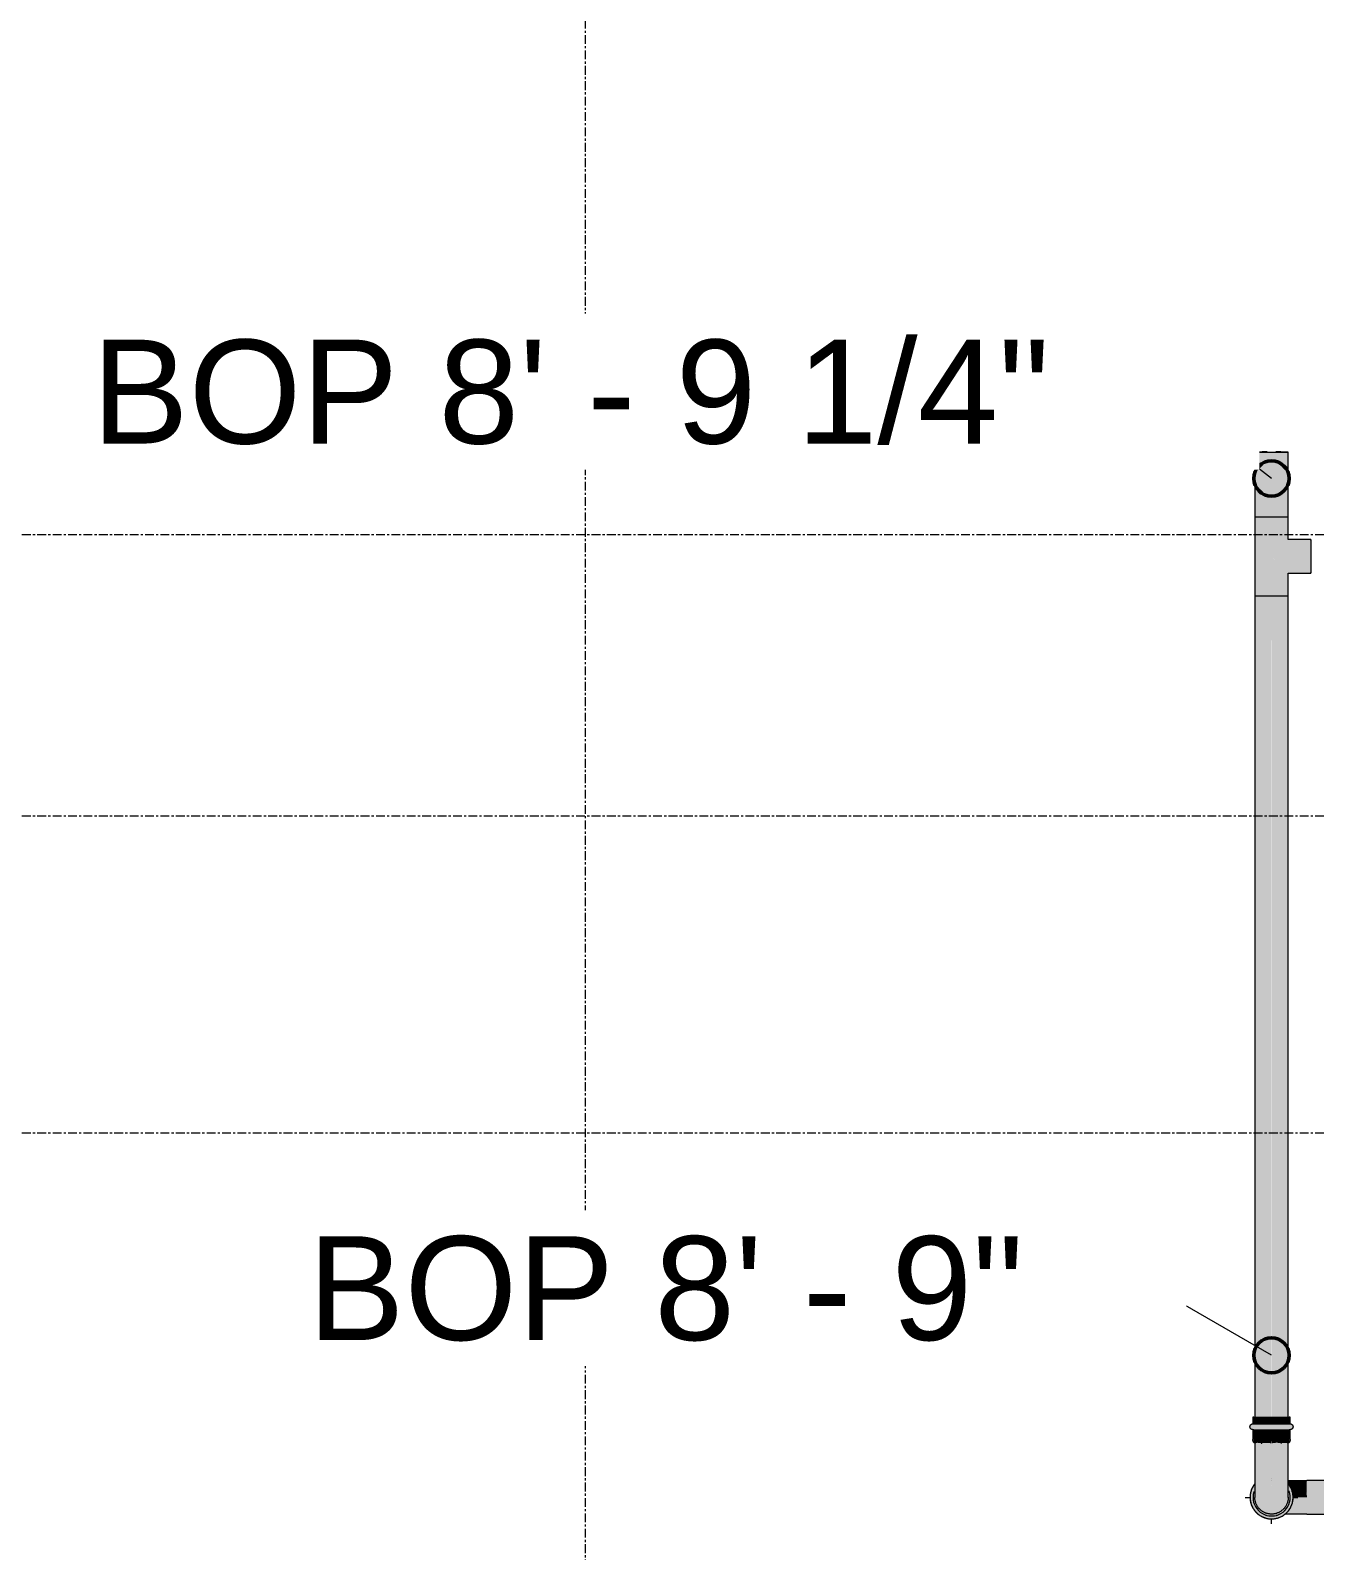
# Model space of a CAD drawing. Header units: inches. Extents: x -3679 to 241, y -496 to 1784.
# Drawn here: x -819.5 to -746.6, y 435.3 to 521.6 of the extents above; entities that cross this region are included whole.
import ezdxf

# ---------------------------------------------------------------- set-up
doc = ezdxf.new("R2010")
doc.units = ezdxf.units.IN
doc.header["$MEASUREMENT"] = 0
doc.linetypes.add('Grid Line', pattern=[0.875, 0.5, -0.125, 0.125, -0.125])
for name, color, linetype, lineweight in [('G-ANNO-DIMS', 251, 'Continuous', 9), ('P-PIPE', 1, 'Continuous', 9), ('P-PIPE-CNTR', 1, 'Continuous', 9), ('S-GRID', 8, 'Continuous', 9)]:
    doc.layers.add(name, color=color, linetype=linetype, lineweight=lineweight)
doc.styles.add('Arial_1', font='arial.ttf', dxfattribs={"height": 5.901198})

# ---------------------------------------------------------------- blocks, each defined once
blk = doc.blocks.new('Victaulic-VicPress316-Elbow 90-45deg Style P568_P571 - Standard-1200392-LOWER PARKING')
at = {"layer": 'P-PIPE'}
h = blk.add_hatch(color=256, dxfattribs=at)
h.paths.add_polyline_path([(-750.053, 438.284), (-749.95, 438.6), (-749.951, 439), (-750.124, 438.753), (-750.194, 438.523), (-750.218, 438.284), (-750.124, 438.284)], flags=0)
h.paths.add_polyline_path([(-747.795, 438.284), (-747.771, 438.284), (-747.795, 438.523), (-747.865, 438.753), (-748.051, 439), (-748.036, 438.6), (-747.933, 438.284), (-747.853, 438.284)], flags=0)
for points in [[(-747.205, 438.284), (-746.992, 438.284), (-746.996, 439.234), (-748.051, 439.225), (-748.05, 439.04), (-747.933, 438.874), (-747.881, 438.776), (-747.859, 438.734), (-747.795, 438.523), (-747.771, 438.284), (-747.251, 438.284)], [(-746.992, 438.284), (-745.936, 438.284), (-745.909, 438.604), (-745.936, 438.86), (-745.916, 439.014), (-745.91, 439.116), (-745.939, 439.187), (-745.916, 439.234), (-746.995, 439.219), (-746.992, 438.448)], [(-745.718, 438.284), (-745.721, 439.291), (-745.722, 439.291), (-745.84, 439.313), (-745.9, 439.265), (-745.938, 439.174), (-745.909, 439.1), (-745.937, 438.82), (-745.919, 438.747), (-745.919, 438.495), (-745.936, 438.284), (-745.84, 438.284)], [(-745.225, 438.284), (-745.161, 438.284), (-745.164, 439.291), (-745.721, 439.291), (-745.718, 438.284)], [(-744.832, 438.284), (-744.835, 439.291), (-744.887, 439.449), (-745.001, 439.507), (-745.094, 439.394), (-745.164, 439.291), (-745.161, 438.284), (-744.914, 438.284)], [(-744.457, 438.284), (-744.46, 439.291), (-744.835, 439.291), (-744.832, 438.284), (-744.511, 438.284)], [(-748.994, 437.06), (-748.654, 437.118), (-748.361, 437.237), (-748.135, 437.436), (-747.865, 437.814), (-747.853, 438.284), (-747.934, 438.28), (-748.137, 437.66), (-748.666, 437.276), (-749.324, 437.279), (-749.851, 437.663), (-750.053, 438.284), (-750.218, 438.284), (-750.194, 438.044), (-750.124, 437.814), (-749.822, 437.395), (-749.627, 437.237), (-749.323, 437.113)], [(-749.319, 437.276), (-748.665, 437.276), (-748.135, 437.661), (-747.933, 438.284), (-748.043, 438.28), (-748.052, 438.254), (-748.083, 438.046), (-748.116, 437.939), (-748.224, 437.725), (-748.272, 437.673), (-748.431, 437.526), (-748.545, 437.452), (-748.717, 437.38), (-748.836, 437.349), (-749.035, 437.338), (-749.226, 437.366), (-749.326, 437.393), (-749.495, 437.476), (-749.642, 437.59), (-749.762, 437.724), (-749.854, 437.878), (-749.912, 438.034), (-749.935, 438.125), (-749.95, 438.284), (-750.051, 438.284), (-749.83, 437.647), (-749.461, 437.379)], [(-748.172, 437.334), (-746.995, 437.348), (-746.992, 438.284), (-747.774, 438.28), (-747.834, 437.936), (-747.863, 437.865), (-747.865, 437.814), (-747.937, 437.684), (-747.982, 437.612), (-748.19, 437.376), (-748.242, 437.334), (-748.19, 437.334)], [(-745.915, 437.334), (-745.938, 437.393), (-745.908, 437.467), (-745.914, 437.554), (-745.918, 437.629), (-745.937, 437.747), (-745.919, 437.884), (-745.907, 438.079), (-745.936, 438.284), (-746.992, 438.284), (-746.995, 437.334), (-745.938, 437.334)], [(-745.841, 437.254), (-745.721, 437.276), (-745.718, 438.284), (-745.935, 438.28), (-745.905, 438.004), (-745.928, 437.673), (-745.914, 437.553), (-745.912, 437.437), (-745.937, 437.377), (-745.877, 437.276), (-745.852, 437.261)], [(-745.164, 437.276), (-745.162, 438.284), (-745.718, 438.284), (-745.719, 437.276)], [(-745.001, 437.06), (-744.886, 437.126), (-744.835, 437.276), (-744.832, 438.284), (-745.161, 438.284), (-745.163, 437.273), (-745.05, 437.11)], [(-744.46, 437.276), (-744.457, 438.284), (-744.832, 438.284), (-744.833, 437.276)], [(-748.247, 437.708), (-748.219, 437.738), (-748.242, 437.715), (-748.246, 437.709)]]:
    blk.add_hatch(color=256, dxfattribs=at).paths.add_polyline_path(points, flags=0)
h = blk.add_hatch(color=256, dxfattribs=at)
h.paths.add_polyline_path([(-748.042, 438.284), (-747.933, 438.284), (-748.05, 438.61), (-748.047, 438.299)], flags=0)
h.paths.add_polyline_path([(-750.051, 438.284), (-749.949, 438.286), (-749.95, 438.594), (-750.006, 438.423)], flags=0)
for p, q in [((-748.998, 439.234), (-749.003, 439.234)), ((-748.995, 439.343), (-748.997, 439.343)), ((-748.992, 439.343), (-748.994, 439.343)), ((-745.895, 439.234), (-746.996, 439.234)), ((-745.722, 439.343), (-745.94, 439.234)), ((-745.166, 439.343), (-745.722, 439.343)), ((-744.461, 439.343), (-744.837, 439.343)), ((-749.003, 437.334), (-748.998, 437.334)), ((-748.997, 437.225), (-748.995, 437.225)), ((-748.994, 437.225), (-748.992, 437.225)), ((-746.996, 437.334), (-745.892, 437.334)), ((-745.722, 437.225), (-745.94, 437.334)), ((-745.722, 437.225), (-745.166, 437.225)), ((-744.837, 437.225), (-744.461, 437.225))]:
    blk.add_line(p, q, dxfattribs=at)
at = {"layer": 'P-PIPE', "flags": 128}
for points in [[(-749.96, 439.035), (-749.989, 438.996), (-750.017, 438.956), (-750.043, 438.914), (-750.067, 438.872), (-750.09, 438.828), (-750.111, 438.784), (-750.13, 438.739), (-750.147, 438.693), (-750.163, 438.647), (-750.176, 438.6), (-750.188, 438.552), (-750.198, 438.504), (-750.206, 438.456), (-750.212, 438.408), (-750.216, 438.359), (-750.218, 438.31), (-750.218, 438.284)], [(-748.051, 439.234), (-748.008, 439.234), (-747.937, 439.234), (-747.865, 439.234), (-747.792, 439.234), (-747.718, 439.234), (-747.642, 439.234), (-747.565, 439.234), (-747.488, 439.234), (-747.409, 439.234), (-747.33, 439.234), (-747.25, 439.234), (-747.17, 439.234), (-747.09, 439.234), (-747.009, 439.234), (-746.996, 439.234)], [(-747.771, 438.284), (-747.772, 438.332), (-747.775, 438.381), (-747.78, 438.43), (-747.787, 438.478), (-747.795, 438.527), (-747.806, 438.574), (-747.819, 438.622), (-747.833, 438.668), (-747.849, 438.715), (-747.868, 438.76), (-747.887, 438.805), (-747.909, 438.849), (-747.933, 438.891), (-747.958, 438.933), (-747.985, 438.974), (-748.013, 439.014), (-748.043, 439.053)], [(-744.832, 438.284), (-744.832, 438.326), (-744.832, 438.368), (-744.832, 438.41), (-744.832, 438.452), (-744.832, 438.494), (-744.832, 438.535), (-744.832, 438.576), (-744.832, 438.617), (-744.832, 438.657), (-744.833, 438.696), (-744.833, 438.735), (-744.833, 438.773), (-744.833, 438.81), (-744.833, 438.846), (-744.833, 438.882), (-744.833, 438.916), (-744.833, 438.95), (-744.833, 438.982), (-744.833, 439.014), (-744.834, 439.044), (-744.834, 439.073), (-744.834, 439.101), (-744.834, 439.127), (-744.834, 439.152), (-744.834, 439.176), (-744.834, 439.198), (-744.835, 439.219), (-744.835, 439.238), (-744.835, 439.256), (-744.835, 439.272), (-744.835, 439.287), (-744.835, 439.3), (-744.836, 439.312), (-744.836, 439.322), (-744.836, 439.331), (-744.836, 439.339), (-744.836, 439.346), (-744.837, 439.355), (-744.848, 439.402), (-745.164, 439.365), (-745.166, 439.35), (-745.166, 439.342), (-745.166, 439.335), (-745.166, 439.327), (-745.167, 439.318), (-745.167, 439.307), (-745.167, 439.294)], [(-750.218, 438.284), (-750.217, 438.235), (-750.214, 438.186), (-750.209, 438.137), (-750.202, 438.089), (-750.194, 438.04), (-750.183, 437.993), (-750.17, 437.945), (-750.156, 437.899), (-750.139, 437.853), (-750.121, 437.807), (-750.101, 437.762), (-750.08, 437.719), (-750.056, 437.676), (-750.031, 437.634), (-750.004, 437.593), (-749.976, 437.553), (-749.946, 437.514), (-749.914, 437.477), (-749.881, 437.441), (-749.847, 437.406), (-749.811, 437.372), (-749.774, 437.341), (-749.736, 437.31), (-749.696, 437.281), (-749.655, 437.254), (-749.614, 437.228), (-749.571, 437.204), (-749.527, 437.182), (-749.483, 437.162), (-749.438, 437.143), (-749.392, 437.126), (-749.345, 437.111), (-749.298, 437.098), (-749.25, 437.087), (-749.202, 437.078), (-749.154, 437.07), (-749.105, 437.065), (-749.057, 437.062), (-749.008, 437.06), (-748.959, 437.061), (-748.91, 437.063), (-748.861, 437.067), (-748.813, 437.074), (-748.764, 437.082), (-748.716, 437.092), (-748.669, 437.104), (-748.622, 437.118), (-748.576, 437.134), (-748.53, 437.152), (-748.485, 437.171), (-748.441, 437.192), (-748.398, 437.215), (-748.356, 437.24), (-748.315, 437.266), (-748.274, 437.294), (-748.235, 437.324), (-748.198, 437.355), (-748.161, 437.388), (-748.126, 437.422), (-748.092, 437.457), (-748.06, 437.494), (-748.029, 437.532), (-748, 437.571), (-747.972, 437.611), (-747.946, 437.653), (-747.922, 437.695), (-747.899, 437.739), (-747.878, 437.783), (-747.859, 437.828), (-747.842, 437.874), (-747.826, 437.92), (-747.813, 437.967), (-747.801, 438.015), (-747.791, 438.063), (-747.783, 438.111), (-747.777, 438.159), (-747.773, 438.208), (-747.771, 438.257), (-747.771, 438.284)], [(-745.167, 437.28), (-745.167, 437.267), (-745.167, 437.255), (-745.166, 437.245), (-745.166, 437.236), (-745.166, 437.228), (-745.166, 437.221), (-745.165, 437.213), (-745.155, 437.166), (-744.838, 437.202), (-744.837, 437.217), (-744.836, 437.225), (-744.836, 437.232), (-744.836, 437.24), (-744.836, 437.249), (-744.835, 437.26), (-744.835, 437.273), (-744.835, 437.287), (-744.835, 437.302), (-744.835, 437.319), (-744.835, 437.338), (-744.834, 437.358), (-744.834, 437.379), (-744.834, 437.402), (-744.834, 437.426), (-744.834, 437.452), (-744.834, 437.479), (-744.834, 437.507), (-744.833, 437.537), (-744.833, 437.568), (-744.833, 437.599), (-744.833, 437.632), (-744.833, 437.666), (-744.833, 437.701), (-744.833, 437.737), (-744.833, 437.774), (-744.833, 437.812), (-744.833, 437.85), (-744.833, 437.889), (-744.832, 437.929), (-744.832, 437.969), (-744.832, 438.009), (-744.832, 438.051), (-744.832, 438.092), (-744.832, 438.134), (-744.832, 438.176), (-744.832, 438.218), (-744.832, 438.261), (-744.832, 438.284)], [(-748.995, 437.334), (-749.001, 437.334), (-749.003, 437.334), (-749.003, 437.334)], [(-746.996, 437.334), (-747.076, 437.334), (-747.157, 437.334), (-747.237, 437.334), (-747.317, 437.334), (-747.396, 437.334), (-747.475, 437.334), (-747.552, 437.334), (-747.629, 437.334), (-747.705, 437.334), (-747.78, 437.334), (-747.853, 437.334), (-747.925, 437.334), (-747.996, 437.334), (-748.065, 437.334), (-748.132, 437.334), (-748.198, 437.334), (-748.242, 437.334)]]:
    blk.add_lwpolyline(points, dxfattribs=at)
at = {"layer": 'P-PIPE'}
for centre, major_axis, ratio, start_param, end_param in [((-745.94, 438.284), (0, 0.95), 0.004151, 5.317863, 5.367557), ((-745.166, 438.284), (0, 1.059), 0.004151, 4.712389, 6.597345), ((-744.837, 438.284), (0, 1.059), 0.004151, 4.712389, 6.551046), ((-744.461, 438.284), (0, 1.059), 0.004151, 4.712389, 6.597345), ((-748.992, 438.284), (0, 1.059), 0.999991, 1.256643, 1.570796), ((-748.992, 438.284), (0, 1.059), 0.999991, 1.570796, 4.712389), ((-748.992, 438.284), (0, 0.95), 0.999991, 4.669048, 4.712389), ((-748.992, 438.284), (0, 0.95), 0.999991, 4.712389, 4.729247), ((-748.992, 438.284), (0, 1.059), 0.999991, 4.712389, 5.07564), ((-745.166, 438.284), (0, 1.059), 0.004151, 2.827433, 4.712389), ((-744.837, 438.284), (0, 1.059), 0.004151, 2.85003, 4.712389), ((-744.461, 438.284), (0, 1.059), 0.004151, 2.827433, 4.712389), ((-748.994, 438.284), (0, 1.059), 0.999991, 2.827433, 3.455752), ((-748.992, 438.284), (0, 0.95), 0.999991, 3.411633, 3.455752), ((-748.992, 438.284), (0, 0.95), 0.999991, 4.039017, 4.118381), ((-745.94, 438.284), (0, 0.95), 0.004151, 4.057221, 4.106915)]:
    blk.add_ellipse(centre, major_axis=major_axis, ratio=ratio, start_param=start_param, end_param=end_param, dxfattribs=at)
blk = doc.blocks.new('Victaulic-VicPress316-Elbow 90-45deg Style P568_P571 - Standard-V23-LOWER PARKING')
at = {"layer": 'P-PIPE'}
h = blk.add_hatch(color=256, dxfattribs=at)
h.paths.add_polyline_path([(-749.002, 442.129), (-749.002, 442.458), (-750.049, 442.445), (-750.167, 442.406), (-750.224, 442.294), (-750.167, 442.24), (-750.008, 442.129), (-749.234, 442.129)], flags=0)
h.paths.add_polyline_path([(-749.242, 442.179), (-749.002, 442.211), (-749.002, 442.211), (-749.203, 442.184)], flags=0)
for points in [[(-749.002, 442.458), (-749.002, 442.834), (-750.008, 442.834), (-750.008, 442.458), (-749.002, 442.458), (-749.23, 442.52)], [(-747.994, 442.458), (-747.994, 442.834), (-749.002, 442.834), (-749.002, 442.458), (-748.113, 442.458)], [(-747.994, 442.129), (-747.777, 442.294), (-747.835, 442.406), (-747.994, 442.458), (-749.002, 442.458), (-749.002, 442.129), (-747.99, 442.132)], [(-749.236, 441.573), (-749.002, 441.573), (-749.002, 442.129), (-750.008, 442.129), (-750.008, 441.573), (-749.239, 441.573)], [(-748.077, 441.573), (-747.994, 441.573), (-747.994, 442.129), (-749.002, 442.129), (-749.002, 441.573), (-748.187, 441.573)], [(-748.098, 441.355), (-747.994, 441.417), (-747.971, 441.454), (-747.994, 441.573), (-749.002, 441.573), (-748.999, 441.355), (-748.723, 441.386), (-748.391, 441.363), (-748.271, 441.378), (-748.155, 441.381), (-748.109, 441.355)], [(-749.002, 440.299), (-749.003, 441.355), (-749.323, 441.382), (-749.624, 441.365), (-749.732, 441.376), (-749.834, 441.383), (-749.905, 441.355), (-749.951, 441.378), (-749.937, 440.299), (-749.002, 440.299)], [(-748.051, 440.299), (-748.052, 441.378), (-748.109, 441.355), (-748.187, 441.384), (-748.272, 441.378), (-748.347, 441.374), (-748.464, 441.355), (-748.563, 441.371), (-748.798, 441.383), (-749.002, 441.355), (-749.001, 440.299), (-748.066, 440.299)], [(-748.999, 437.335), (-749.002, 440.299), (-749.951, 440.299), (-749.948, 438.279), (-749.914, 438.041), (-749.878, 437.931), (-749.82, 437.808), (-749.67, 437.618), (-749.566, 437.526), (-749.452, 437.452), (-749.28, 437.38), (-749.146, 437.348), (-749, 437.335)], [(-748.999, 437.335), (-748.834, 437.349), (-748.673, 437.392), (-748.505, 437.474), (-748.357, 437.588), (-748.224, 437.741), (-748.176, 437.809), (-748.086, 438.034), (-748.064, 438.118), (-748.05, 438.437), (-748.066, 440.299), (-749.002, 440.299), (-748.999, 437.348)]]:
    blk.add_hatch(color=256, dxfattribs=at).paths.add_polyline_path(points, flags=0)
h = blk.add_hatch(color=256, dxfattribs=at)
h.paths.add_polyline_path([(-749.002, 441.403), (-749.002, 441.403), (-749.106, 441.442)], flags=0)
h.paths.add_polyline_path([(-749.002, 441.355), (-749.002, 441.573), (-750.008, 441.571), (-750.031, 441.454), (-749.982, 441.394), (-749.893, 441.355), (-749.818, 441.384), (-749.54, 441.355), (-749.465, 441.372), (-749.213, 441.372), (-749.005, 441.355)], flags=0)
h = blk.add_hatch(color=256, dxfattribs=at)
h.paths.add_polyline_path([(-748.997, 437.06), (-748.997, 437.061), (-749.323, 437.113), (-749.509, 437.183), (-749.429, 437.142), (-749.19, 437.079)], flags=0)
h.paths.add_polyline_path([(-749.844, 437.424), (-750.061, 437.692), (-750.018, 437.618), (-749.849, 437.428)], flags=0)
h.paths.add_polyline_path([(-749.763, 437.597), (-749.789, 437.618), (-749.856, 437.684), (-749.836, 437.65), (-749.783, 437.612)], flags=0)
h.paths.add_polyline_path([(-750.024, 438.194), (-750.033, 438.227), (-750.051, 438.284), (-750.051, 438.279), (-750.028, 438.207)], flags=0)
h.paths.add_polyline_path([(-750.091, 438.801), (-749.951, 439.001), (-749.952, 439.031), (-750.061, 438.876)], flags=0)
h = blk.add_hatch(color=256, dxfattribs=at)
h.paths.add_polyline_path([(-748.568, 437.153), (-748.528, 437.154), (-748.525, 437.17), (-748.561, 437.156)], flags=0)
h.paths.add_polyline_path([(-748.137, 437.434), (-748.073, 437.499), (-747.933, 437.693), (-747.95, 437.689), (-748.135, 437.436)], flags=0)
h.paths.add_polyline_path([(-747.863, 437.865), (-747.824, 437.972), (-747.774, 438.284), (-747.853, 438.28), (-747.862, 437.929)], flags=0)
h.paths.add_polyline_path([(-747.912, 438.822), (-747.972, 438.943), (-748.05, 439.018), (-747.933, 438.853)], flags=0)
for p, q in [((-750.06, 442.834), (-750.06, 442.458)), ((-747.942, 442.458), (-747.942, 442.834)), ((-750.06, 442.129), (-750.06, 441.573)), ((-749.951, 441.398), (-749.951, 440.299)), ((-748.051, 440.299), (-748.051, 441.401)), ((-747.942, 441.573), (-747.942, 442.129)), ((-748.998, 439.234), (-748.999, 439.234)), ((-748.997, 439.343), (-748.998, 439.343)), ((-748.997, 439.343), (-748.997, 439.343)), ((-748.999, 437.334), (-748.998, 437.334)), ((-748.998, 437.225), (-748.997, 437.225)), ((-748.997, 437.225), (-748.997, 437.225))]:
    blk.add_line(p, q, dxfattribs=at)
at = {"layer": 'P-PIPE', "flags": 128}
for points in [[(-750.06, 442.129), (-750.067, 442.129), (-750.073, 442.13), (-750.08, 442.13), (-750.086, 442.131), (-750.093, 442.132), (-750.099, 442.134), (-750.105, 442.135), (-750.112, 442.137), (-750.118, 442.14), (-750.124, 442.142), (-750.13, 442.145), (-750.136, 442.148), (-750.142, 442.151), (-750.147, 442.154), (-750.153, 442.158), (-750.158, 442.162), (-750.163, 442.166), (-750.168, 442.17), (-750.173, 442.174), (-750.178, 442.179), (-750.182, 442.184), (-750.187, 442.189), (-750.191, 442.194), (-750.195, 442.199), (-750.198, 442.205), (-750.202, 442.21), (-750.205, 442.216), (-750.208, 442.222), (-750.211, 442.228), (-750.213, 442.234), (-750.216, 442.24), (-750.218, 442.246), (-750.219, 442.253), (-750.221, 442.259), (-750.222, 442.266), (-750.223, 442.272), (-750.224, 442.279), (-750.224, 442.285), (-750.224, 442.292), (-750.224, 442.298), (-750.224, 442.305), (-750.223, 442.311), (-750.223, 442.318), (-750.222, 442.324), (-750.22, 442.331), (-750.219, 442.337), (-750.217, 442.344), (-750.215, 442.35), (-750.212, 442.356), (-750.21, 442.362), (-750.207, 442.368), (-750.204, 442.374), (-750.2, 442.379), (-750.197, 442.385), (-750.193, 442.39), (-750.189, 442.396), (-750.185, 442.401), (-750.18, 442.406), (-750.176, 442.41), (-750.171, 442.415), (-750.166, 442.419), (-750.161, 442.423), (-750.156, 442.427), (-750.15, 442.431), (-750.145, 442.435), (-750.139, 442.438), (-750.133, 442.441), (-750.127, 442.444), (-750.121, 442.446), (-750.115, 442.449), (-750.109, 442.451), (-750.103, 442.452), (-750.096, 442.454), (-750.09, 442.455), (-750.083, 442.456), (-750.077, 442.457), (-750.07, 442.458), (-750.064, 442.458), (-750.06, 442.458)], [(-749.002, 442.458), (-749.044, 442.458), (-749.087, 442.458), (-749.129, 442.458), (-749.171, 442.458), (-749.212, 442.458), (-749.254, 442.458), (-749.295, 442.458), (-749.335, 442.458), (-749.375, 442.458), (-749.414, 442.458), (-749.453, 442.458), (-749.491, 442.458), (-749.528, 442.458), (-749.564, 442.458), (-749.6, 442.458), (-749.634, 442.458), (-749.668, 442.458), (-749.7, 442.458), (-749.731, 442.458), (-749.761, 442.458), (-749.79, 442.458), (-749.818, 442.458), (-749.844, 442.458), (-749.869, 442.458), (-749.893, 442.458), (-749.915, 442.458), (-749.935, 442.458), (-749.955, 442.458), (-749.972, 442.458), (-749.988, 442.458), (-750.003, 442.458), (-750.016, 442.458), (-750.027, 442.458), (-750.037, 442.458), (-750.045, 442.458), (-750.051, 442.458), (-750.056, 442.458), (-750.059, 442.458), (-750.06, 442.458), (-750.06, 442.458)], [(-750.06, 442.458), (-750.059, 442.458), (-750.057, 442.458), (-750.052, 442.458), (-750.046, 442.458), (-750.039, 442.458), (-750.03, 442.458), (-750.019, 442.458), (-750.006, 442.458)], [(-747.942, 442.458), (-747.943, 442.458), (-747.945, 442.458), (-747.95, 442.458), (-747.955, 442.458), (-747.963, 442.458), (-747.972, 442.458), (-747.983, 442.458), (-747.996, 442.458), (-748.01, 442.458), (-748.026, 442.458), (-748.043, 442.458), (-748.062, 442.458), (-748.082, 442.458), (-748.104, 442.458), (-748.127, 442.458), (-748.152, 442.458), (-748.178, 442.458), (-748.205, 442.458), (-748.233, 442.458), (-748.263, 442.458), (-748.294, 442.458), (-748.326, 442.458), (-748.359, 442.458), (-748.394, 442.458), (-748.429, 442.458), (-748.465, 442.458), (-748.502, 442.458), (-748.54, 442.458), (-748.578, 442.458), (-748.617, 442.458), (-748.657, 442.458), (-748.697, 442.458), (-748.738, 442.458), (-748.779, 442.458), (-748.821, 442.458), (-748.863, 442.458), (-748.905, 442.458), (-748.947, 442.458), (-748.99, 442.458), (-749.002, 442.458)], [(-747.999, 442.458), (-747.986, 442.458), (-747.975, 442.458), (-747.965, 442.458), (-747.957, 442.458), (-747.951, 442.458), (-747.946, 442.458), (-747.943, 442.458), (-747.942, 442.458), (-747.942, 442.458)], [(-747.942, 442.458), (-747.935, 442.458), (-747.929, 442.458), (-747.922, 442.457), (-747.916, 442.456), (-747.909, 442.455), (-747.903, 442.453), (-747.896, 442.452), (-747.89, 442.45), (-747.884, 442.447), (-747.878, 442.445), (-747.872, 442.442), (-747.866, 442.439), (-747.86, 442.436), (-747.855, 442.433), (-747.849, 442.429), (-747.844, 442.425), (-747.839, 442.421), (-747.833, 442.417), (-747.829, 442.413), (-747.824, 442.408), (-747.819, 442.403), (-747.815, 442.398), (-747.811, 442.393), (-747.807, 442.388), (-747.804, 442.382), (-747.8, 442.377), (-747.797, 442.371), (-747.794, 442.365), (-747.791, 442.359), (-747.789, 442.353), (-747.786, 442.347), (-747.784, 442.341), (-747.783, 442.334), (-747.781, 442.328), (-747.78, 442.321), (-747.779, 442.315), (-747.778, 442.308), (-747.778, 442.302), (-747.777, 442.295), (-747.778, 442.289), (-747.778, 442.282), (-747.778, 442.276), (-747.779, 442.269), (-747.78, 442.263), (-747.782, 442.256), (-747.783, 442.25), (-747.785, 442.243), (-747.787, 442.237), (-747.79, 442.231), (-747.792, 442.225), (-747.795, 442.219), (-747.798, 442.213), (-747.802, 442.208), (-747.805, 442.202), (-747.809, 442.197), (-747.813, 442.191), (-747.817, 442.186), (-747.822, 442.182), (-747.826, 442.177), (-747.831, 442.172), (-747.836, 442.168), (-747.841, 442.164), (-747.846, 442.16), (-747.852, 442.156), (-747.857, 442.153), (-747.863, 442.149), (-747.869, 442.146), (-747.875, 442.143), (-747.881, 442.141), (-747.887, 442.139), (-747.893, 442.136), (-747.899, 442.135), (-747.906, 442.133), (-747.912, 442.132), (-747.919, 442.131), (-747.925, 442.13), (-747.932, 442.129), (-747.938, 442.129), (-747.942, 442.129)], [(-750.015, 442.129), (-750.027, 442.129), (-750.036, 442.129), (-750.044, 442.129), (-750.051, 442.129), (-750.056, 442.129), (-750.059, 442.129), (-750.06, 442.129), (-750.06, 442.129)], [(-750.06, 442.129), (-750.059, 442.129), (-750.057, 442.129), (-750.052, 442.129), (-750.046, 442.129), (-750.039, 442.129), (-750.03, 442.129), (-750.019, 442.129), (-750.006, 442.129), (-749.992, 442.129), (-749.976, 442.129), (-749.959, 442.129), (-749.94, 442.129), (-749.92, 442.129), (-749.898, 442.129), (-749.875, 442.129), (-749.85, 442.129), (-749.824, 442.129), (-749.797, 442.129), (-749.769, 442.129), (-749.739, 442.129), (-749.708, 442.129), (-749.676, 442.129), (-749.643, 442.129), (-749.608, 442.129), (-749.573, 442.129), (-749.537, 442.129), (-749.5, 442.129), (-749.462, 442.129), (-749.424, 442.129), (-749.385, 442.129), (-749.345, 442.129), (-749.305, 442.129), (-749.264, 442.129), (-749.223, 442.129), (-749.181, 442.129), (-749.139, 442.129), (-749.097, 442.129), (-749.055, 442.129), (-749.012, 442.129), (-749.002, 442.129)], [(-749.951, 441.355), (-749.96, 441.361), (-749.968, 441.368), (-749.976, 441.376), (-749.984, 441.383), (-749.991, 441.391), (-749.998, 441.4), (-750.005, 441.408), (-750.011, 441.417), (-750.017, 441.426), (-750.023, 441.435), (-750.028, 441.445), (-750.033, 441.455), (-750.038, 441.465), (-750.042, 441.475), (-750.045, 441.485), (-750.049, 441.495), (-750.052, 441.506), (-750.054, 441.516), (-750.056, 441.527), (-750.058, 441.538), (-750.059, 441.549), (-750.06, 441.56), (-750.06, 441.571), (-750.06, 441.573)], [(-749.002, 442.129), (-748.96, 442.129), (-748.917, 442.129), (-748.875, 442.129), (-748.833, 442.129), (-748.792, 442.129), (-748.75, 442.129), (-748.709, 442.129), (-748.669, 442.129), (-748.629, 442.129), (-748.589, 442.129), (-748.551, 442.129), (-748.513, 442.129), (-748.476, 442.129), (-748.439, 442.129), (-748.404, 442.129), (-748.369, 442.129), (-748.336, 442.129), (-748.303, 442.129), (-748.272, 442.129), (-748.242, 442.129), (-748.213, 442.129), (-748.185, 442.129), (-748.159, 442.129), (-748.134, 442.129), (-748.11, 442.129), (-748.088, 442.129), (-748.067, 442.129), (-748.048, 442.129), (-748.03, 442.129), (-748.014, 442.129), (-748, 442.129), (-747.987, 442.129), (-747.975, 442.129), (-747.966, 442.129), (-747.958, 442.129), (-747.951, 442.129), (-747.946, 442.129), (-747.943, 442.129), (-747.942, 442.129), (-747.942, 442.129)], [(-747.942, 441.573), (-747.942, 441.562), (-747.943, 441.551), (-747.944, 441.54), (-747.945, 441.529), (-747.947, 441.518), (-747.95, 441.508), (-747.953, 441.497), (-747.956, 441.487), (-747.959, 441.477), (-747.963, 441.466), (-747.968, 441.456), (-747.973, 441.447), (-747.978, 441.437), (-747.984, 441.428), (-747.99, 441.419), (-747.996, 441.41), (-748.003, 441.401), (-748.01, 441.393), (-748.017, 441.385), (-748.025, 441.377), (-748.033, 441.37), (-748.041, 441.363), (-748.049, 441.356), (-748.051, 441.355)], [(-747.942, 442.129), (-747.943, 442.129), (-747.945, 442.129), (-747.95, 442.129), (-747.955, 442.129), (-747.963, 442.129), (-747.972, 442.129), (-747.983, 442.129), (-747.996, 442.129)], [(-749.951, 440.299), (-749.951, 440.218), (-749.951, 440.138), (-749.951, 440.058), (-749.951, 439.978), (-749.951, 439.898), (-749.951, 439.82), (-749.951, 439.742), (-749.951, 439.665), (-749.951, 439.589), (-749.951, 439.514), (-749.951, 439.44), (-749.951, 439.368), (-749.951, 439.297), (-749.951, 439.228), (-749.951, 439.161), (-749.951, 439.095), (-749.951, 439.032), (-749.951, 438.97), (-749.95, 438.91), (-749.95, 438.853), (-749.95, 438.798), (-749.95, 438.746), (-749.95, 438.695), (-749.95, 438.648), (-749.95, 438.603), (-749.95, 438.561), (-749.95, 438.521), (-749.95, 438.485), (-749.95, 438.451), (-749.95, 438.421), (-749.95, 438.393), (-749.95, 438.368), (-749.95, 438.347), (-749.95, 438.328), (-749.949, 438.313), (-749.949, 438.301), (-749.949, 438.292), (-749.949, 438.286), (-749.949, 438.284), (-749.949, 438.284)], [(-748.049, 438.284), (-748.049, 438.285), (-748.049, 438.29), (-748.049, 438.298), (-748.049, 438.309), (-748.049, 438.324), (-748.05, 438.341), (-748.05, 438.362), (-748.05, 438.386), (-748.05, 438.413), (-748.05, 438.443), (-748.05, 438.475), (-748.05, 438.511), (-748.05, 438.55), (-748.05, 438.591), (-748.05, 438.636), (-748.05, 438.682), (-748.05, 438.732), (-748.05, 438.784), (-748.05, 438.838), (-748.05, 438.895), (-748.05, 438.954), (-748.051, 439.015), (-748.051, 439.078), (-748.051, 439.143), (-748.051, 439.21), (-748.051, 439.279), (-748.051, 439.349), (-748.051, 439.421), (-748.051, 439.494), (-748.051, 439.569), (-748.051, 439.644), (-748.051, 439.721), (-748.051, 439.799), (-748.051, 439.877), (-748.051, 439.956), (-748.051, 440.036), (-748.051, 440.116), (-748.051, 440.196), (-748.051, 440.277), (-748.051, 440.299)], [(-749.951, 439.05), (-749.971, 439.025), (-750, 438.985), (-750.027, 438.945), (-750.052, 438.903), (-750.076, 438.86), (-750.099, 438.817), (-750.119, 438.772), (-750.138, 438.727), (-750.154, 438.681), (-750.169, 438.634), (-750.183, 438.587), (-750.194, 438.54), (-750.203, 438.491), (-750.21, 438.443), (-750.216, 438.394), (-750.219, 438.346), (-750.221, 438.297), (-750.22, 438.248), (-750.218, 438.199), (-750.213, 438.15), (-750.207, 438.102), (-750.199, 438.053), (-750.189, 438.006), (-750.177, 437.958), (-750.163, 437.911), (-750.147, 437.865), (-750.129, 437.819), (-750.11, 437.774), (-750.089, 437.73), (-750.066, 437.687), (-750.041, 437.645), (-750.014, 437.604), (-749.986, 437.564), (-749.957, 437.525), (-749.926, 437.487), (-749.893, 437.45), (-749.859, 437.415), (-749.824, 437.381), (-749.787, 437.349), (-749.749, 437.318), (-749.71, 437.289), (-749.669, 437.261), (-749.628, 437.235), (-749.586, 437.211), (-749.542, 437.188), (-749.498, 437.167), (-749.453, 437.148), (-749.407, 437.131), (-749.361, 437.115), (-749.314, 437.102), (-749.266, 437.09), (-749.218, 437.08), (-749.17, 437.072), (-749.121, 437.066), (-749.073, 437.062), (-749.024, 437.06), (-748.997, 437.06)], [(-747.873, 438.765), (-747.885, 438.793), (-747.906, 438.837), (-747.929, 438.88), (-747.954, 438.922), (-747.98, 438.963), (-748.008, 439.004), (-748.038, 439.043), (-748.051, 439.058)], [(-748.999, 437.334), (-749.037, 437.334), (-749.075, 437.337), (-749.113, 437.34), (-749.15, 437.346), (-749.188, 437.352), (-749.225, 437.361), (-749.262, 437.371), (-749.298, 437.382), (-749.334, 437.394), (-749.369, 437.409), (-749.404, 437.424), (-749.438, 437.441), (-749.471, 437.459), (-749.504, 437.479), (-749.536, 437.499), (-749.566, 437.522), (-749.596, 437.545), (-749.626, 437.569), (-749.654, 437.595), (-749.681, 437.622), (-749.707, 437.649), (-749.731, 437.678), (-749.755, 437.708), (-749.777, 437.739), (-749.799, 437.77), (-749.818, 437.803), (-749.837, 437.836), (-749.854, 437.87), (-749.87, 437.904), (-749.885, 437.939), (-749.898, 437.975), (-749.909, 438.011), (-749.919, 438.048), (-749.928, 438.085), (-749.935, 438.122), (-749.941, 438.16), (-749.945, 438.197), (-749.948, 438.235), (-749.949, 438.273), (-749.949, 438.284)], [(-748.049, 438.284), (-748.05, 438.246), (-748.052, 438.208), (-748.056, 438.17), (-748.061, 438.132), (-748.068, 438.095), (-748.076, 438.058), (-748.086, 438.021), (-748.097, 437.985), (-748.11, 437.949), (-748.124, 437.914), (-748.14, 437.879), (-748.156, 437.845), (-748.175, 437.811), (-748.194, 437.779), (-748.215, 437.747), (-748.237, 437.716), (-748.26, 437.686), (-748.285, 437.657), (-748.311, 437.629), (-748.337, 437.602), (-748.365, 437.576), (-748.394, 437.551), (-748.424, 437.528), (-748.454, 437.505), (-748.486, 437.484), (-748.518, 437.464), (-748.551, 437.446), (-748.585, 437.428), (-748.62, 437.413), (-748.655, 437.398), (-748.691, 437.385), (-748.727, 437.373), (-748.763, 437.363), (-748.8, 437.355), (-748.838, 437.347), (-748.875, 437.342), (-748.913, 437.337), (-748.951, 437.335), (-748.989, 437.334), (-748.999, 437.334)], [(-747.866, 437.819), (-747.857, 437.84), (-747.84, 437.886), (-747.825, 437.933), (-747.812, 437.98), (-747.801, 438.028), (-747.792, 438.076), (-747.784, 438.124), (-747.779, 438.173), (-747.775, 438.221), (-747.774, 438.27), (-747.774, 438.28)], [(-747.806, 438.562), (-747.818, 438.609), (-747.832, 438.656), (-747.848, 438.702), (-747.855, 438.72)], [(-747.774, 438.319), (-747.777, 438.368), (-747.781, 438.417), (-747.787, 438.465), (-747.791, 438.487)], [(-748.997, 437.06), (-748.948, 437.061), (-748.9, 437.064), (-748.851, 437.069), (-748.802, 437.076), (-748.754, 437.084), (-748.706, 437.095), (-748.659, 437.108), (-748.612, 437.122), (-748.566, 437.138), (-748.521, 437.157), (-748.476, 437.177), (-748.432, 437.198), (-748.389, 437.222), (-748.347, 437.247), (-748.306, 437.274), (-748.267, 437.302), (-748.228, 437.332), (-748.191, 437.364), (-748.154, 437.397), (-748.12, 437.431), (-748.086, 437.467), (-748.054, 437.504), (-748.024, 437.542), (-747.995, 437.582), (-747.968, 437.622), (-747.942, 437.664), (-747.918, 437.707), (-747.896, 437.75), (-747.876, 437.795)]]:
    blk.add_lwpolyline(points, dxfattribs=at)
at = {"layer": 'P-PIPE'}
for centre, major_axis, start_param, end_param in [((-749.001, 442.834), (-1.059, 0), 5.971751, 7.853061), ((-749.001, 442.458), (-1.059, 0), 5.971748, 7.853061), ((-749.001, 442.834), (-1.059, 0), 1.569875, 3.454831), ((-749.001, 442.458), (-1.059, 0), 1.569875, 3.454832), ((-749.001, 442.129), (-1.059, 0), 5.971748, 7.853061), ((-749.001, 442.129), (-1.059, 0), 1.569875, 3.454832), ((-749.001, 441.355), (-0.95, 0), 0.914707, 0.964409), ((-749.001, 441.355), (-0.95, 0), 2.175349, 2.22504)]:
    blk.add_ellipse(centre, major_axis=major_axis, ratio=0.000001, start_param=start_param, end_param=end_param, dxfattribs=at)

msp = doc.modelspace()

# ---------------------------------------------------------------- hatches: boundary and pattern name
at = {"layer": 'P-PIPE'}
for points in [[(-749.001, 493.991), (-749.001, 497.674), (-749.951, 497.678), (-749.951, 493.995), (-749.476, 493.992), (-749.247, 493.991)], [(-749.001, 493.991), (-748.051, 493.995), (-748.051, 497.678), (-748.526, 497.674), (-749.001, 497.674), (-749.001, 493.991)], [(-746.757, 490.8), (-746.761, 491.272), (-746.757, 492.702), (-748.05, 492.702), (-749.006, 491.747), (-748.05, 490.8)], [(-746.757, 490.8), (-746.753, 491.993), (-746.76, 491.076)], [(-749.001, 442.834), (-749.001, 489.503), (-749.951, 489.505), (-749.95, 442.834), (-749.002, 442.834)], [(-748.176, 442.834), (-748.051, 442.834), (-748.051, 489.507), (-748.53, 489.504), (-749.001, 489.503), (-748.994, 442.834), (-748.178, 442.834)]]:
    msp.add_hatch(color=256, dxfattribs=at).paths.add_polyline_path(points, flags=0)
h = msp.add_hatch(color=256, dxfattribs=at)
h.paths.add_polyline_path([(-748.086, 489.506), (-748.05, 489.507), (-748.05, 490.8), (-748.086, 490.832)], flags=0)
h.paths.add_polyline_path([(-749.006, 489.503), (-748.086, 489.506), (-748.086, 490.834), (-749.006, 491.747), (-748.05, 492.702), (-748.05, 493.995), (-748.53, 493.992), (-749.952, 493.995), (-749.952, 489.507), (-749.48, 489.504), (-749.252, 489.503)], flags=0)

# ---------------------------------------------------------------- linework, layer by layer
at = {"layer": 'G-ANNO-DIMS'}
for p, q in [((-755.543, 501.257), (-760.482, 501.257)), ((-749.001, 496.176), (-755.543, 501.257)), ((-755.863, 450.316), (-761.894, 450.316)), ((-749.001, 446.355), (-755.863, 450.316))]:
    msp.add_line(p, q, dxfattribs=at)
at = {"layer": 'G-ANNO-DIMS', "lineweight": 50}
for centre in [(-749.001, 496.176), (-749.001, 446.355)]:
    msp.add_circle(centre, 1, dxfattribs=at)
at = {"layer": 'P-PIPE'}
for p, q in [((-749.951, 497.678), (-749.951, 493.995)), ((-748.051, 493.995), (-748.051, 497.678)), ((-749.952, 493.995), (-749.952, 489.507)), ((-748.05, 492.702), (-748.05, 493.995)), ((-746.757, 492.702), (-748.05, 492.702)), ((-748.05, 489.507), (-748.05, 490.8)), ((-748.05, 490.8), (-746.757, 490.8)), ((-749.951, 489.507), (-749.951, 442.834)), ((-748.051, 442.834), (-748.051, 489.507))]:
    msp.add_line(p, q, dxfattribs=at)
for centre, major_axis, ratio, start_param, end_param in [((-749.001, 497.678), (-0.95, 0), 0.004167, 4.974188, 6.283185), ((-749.001, 497.678), (-0.95, 0), 0.004167, 0, 1.570796), ((-749.001, 497.678), (-0.95, 0), 0.004167, 1.570796, 3.141593), ((-749.001, 497.678), (-0.95, 0), 0.004167, 3.141593, 4.45059), ((-749.001, 493.995), (-0.951, 0), 0.004167, 0, 0.256826), ((-749.001, 493.995), (-0.951, 0), 0.004167, 0.26233, 0.518625), ((-749.001, 493.995), (-0.951, 0), 0.004167, 0.52392, 0.780425), ((-749.001, 493.995), (-0.95, 0), 0.004167, 0.785398, 1.041232), ((-749.001, 493.995), (-0.951, 0), 0.004167, 0.785619, 1.042224), ((-749.001, 493.995), (-0.95, 0), 0.004167, 1.047198, 1.303549), ((-749.001, 493.995), (-0.951, 0), 0.004167, 1.047353, 1.304023), ((-749.001, 493.995), (-0.95, 0), 0.004167, 1.308997, 1.565761), ((-749.001, 493.995), (-0.951, 0), 0.004167, 1.3091, 1.565823), ((-749.001, 493.995), (-0.95, 0), 0.004167, 1.570796, 1.827946), ((-749.001, 493.995), (-0.951, 0), 0.004167, 1.57085, 1.827622), ((-749.001, 493.995), (-0.95, 0), 0.004167, 1.832596, 2.090159), ((-749.001, 493.995), (-0.951, 0), 0.004167, 1.832598, 2.089422), ((-749.001, 493.995), (-0.95, 0), 0.004167, 2.094395, 2.352475), ((-749.001, 493.995), (-0.951, 0), 0.004167, 2.094332, 2.351221), ((-749.001, 493.995), (-0.951, 0), 0.004167, 2.356033, 2.61302), ((-749.001, 493.995), (-0.951, 0), 0.004167, 2.61763, 2.87482), ((-749.001, 493.995), (-0.951, 0), 0.004167, 2.878516, 3.136619), ((-746.757, 491.751), (0, 0.951), 0.004973, 0.004167, 3.141593), ((-746.757, 491.751), (0, 0.951), 0.004973, 3.145759, 6.283185), ((-749.001, 489.507), (-0.951, 0), 0.004167, 0, 0.256826), ((-749.001, 489.507), (-0.951, 0), 0.004167, 0.26233, 0.518625), ((-749.001, 489.507), (-0.951, 0), 0.004167, 0.52392, 0.780425), ((-749.001, 489.507), (-0.951, 0), 0.004167, 0.785619, 1.042224), ((-749.001, 489.507), (-0.95, 0), 0.004167, 0.785398, 1.041232), ((-749.001, 489.507), (-0.951, 0), 0.004167, 1.047353, 1.304023), ((-749.001, 489.507), (-0.95, 0), 0.004167, 1.047198, 1.303549), ((-749.001, 489.507), (-0.951, 0), 0.004167, 1.3091, 1.565823), ((-749.001, 489.507), (-0.95, 0), 0.004167, 1.308997, 1.565761), ((-749.001, 489.507), (-0.951, 0), 0.004167, 1.57085, 1.827622), ((-749.001, 489.507), (-0.95, 0), 0.004167, 1.570796, 1.827946), ((-749.001, 489.507), (-0.951, 0), 0.004167, 1.832598, 2.089422), ((-749.001, 489.507), (-0.95, 0), 0.004167, 1.832596, 2.090159), ((-749.001, 489.507), (-0.951, 0), 0.004167, 2.094332, 2.351221), ((-749.001, 489.507), (-0.95, 0), 0.004167, 2.094395, 2.352475), ((-749.001, 489.507), (-0.951, 0), 0.004167, 2.356033, 2.61302), ((-749.001, 489.507), (-0.951, 0), 0.004167, 2.61763, 2.87482), ((-749.001, 489.507), (-0.951, 0), 0.004167, 2.878516, 3.136619)]:
    msp.add_ellipse(centre, major_axis=major_axis, ratio=ratio, start_param=start_param, end_param=end_param, dxfattribs=at)
at = {"layer": 'P-PIPE-CNTR'}
for p, q in [((-750.498, 438.284), (-750.218, 438.284)), ((-747.771, 438.284), (-747.498, 438.284)), ((-748.998, 436.784), (-748.998, 437.061))]:
    msp.add_line(p, q, dxfattribs=at)
at = {"layer": 'S-GRID', "linetype": 'Grid Line'}
for p, q in [((-788, 1771.743), (-788, -484.257)), ((-3666.394, 493), (228, 493)), ((-3666.394, 477), (228, 477)), ((-3666.394, 459), (228, 459))]:
    msp.add_line(p, q, dxfattribs=at)

# ---------------------------------------------------------------- block references
at = {"layer": 'P-PIPE'}
for name in ['Victaulic-VicPress316-Elbow 90-45deg Style P568_P571 - Standard-V23-LOWER PARKING', 'Victaulic-VicPress316-Elbow 90-45deg Style P568_P571 - Standard-1200392-LOWER PARKING']:
    msp.add_blockref(name, (0, 0), dxfattribs=at)

# ---------------------------------------------------------------- next in the draw order: texts
at = {"layer": 'G-ANNO-DIMS', "char_height": 5.9012, "attachment_point": 1, "line_spacing_factor": 0.938532, "style": 'Arial_1', "bg_fill": 3, "box_fill_scale": 1.25, "bg_fill_color": 0, "bg_fill_transparency": 0}
for s, insert, width in [('BOP 8\' - 9 1/4"', (-816.042, 504.061), 64.872), ('BOP 8\' - 9"', (-803.774, 453.121), 48.456)]:
    msp.add_mtext(s, dxfattribs=dict(at, insert=insert, width=width))

doc.saveas('drawing.dxf')
